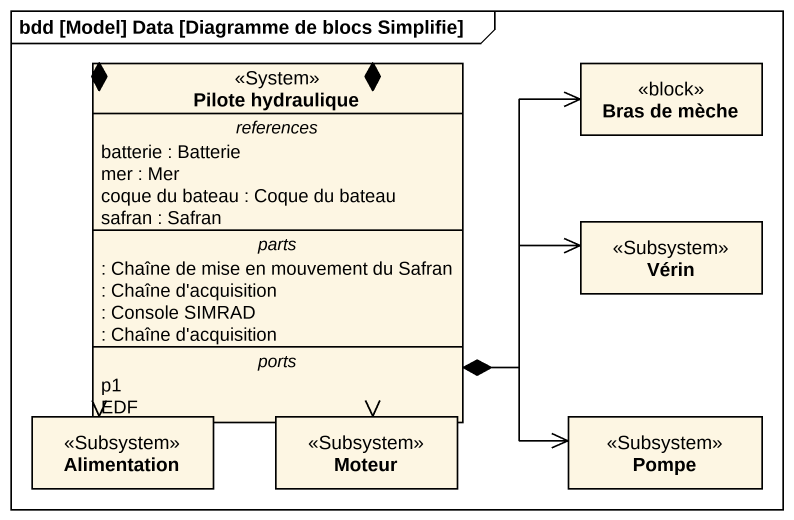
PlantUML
@startuml
mainframe bdd [Model] Data [Diagramme de blocs Simplifie]
hide circle
hide empty members
class "Pilote hydraulique" as Pilote_hydraulique <<System>> {
  -- references --
  batterie : Batterie
  mer : Mer
  coque du bateau : Coque du bateau
  safran : Safran
  -- parts --
  : Chaîne de mise en mouvement du Safran
  : Chaîne d'acquisition
  : Console SIMRAD
  : Chaîne d'acquisition
  -- ports --
  p1
  EDF
}
class "Bras de mèche" as Bras_de_mèche <<block>>
class Vérin <<Subsystem>>
class Alimentation <<Subsystem>>
class Moteur <<Subsystem>>
class Pompe <<Subsystem>>
Pilote_hydraulique *-right-> Bras_de_mèche
Pilote_hydraulique *-right-> Vérin
Pilote_hydraulique *--> Alimentation
Pilote_hydraulique *--> Moteur
Pilote_hydraulique *-right-> Pompe
@enduml
